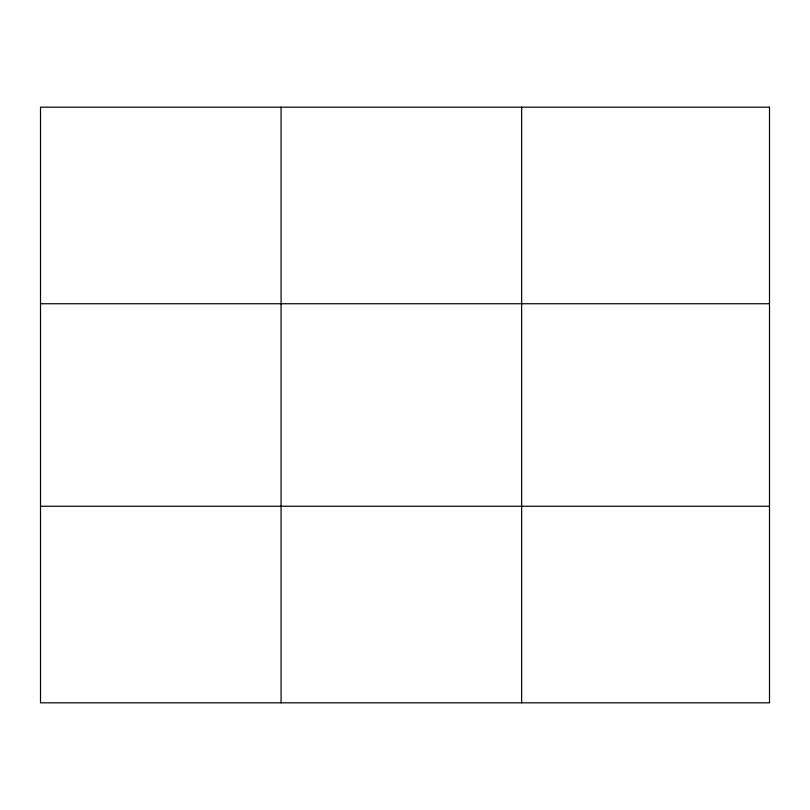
<?xml version="1.0" encoding="UTF-8"?>
<svg xmlns="http://www.w3.org/2000/svg" width="810" height="810" viewBox="0 0 810 810"><rect width="100%" height="100%" fill="white"/><g stroke="black" fill="none" stroke-linecap="round" stroke-linejoin="round"><path stroke-width="1.21" d="M281.07 702.817L281.07 107.183M521.64 702.817L521.64 107.183M40.5 303.74L769.5 303.74M40.5 506.26L769.5 506.26M769.5 107.183L769.5 702.817L40.5 702.817L40.5 107.183L769.5 107.183"/></g></svg>
